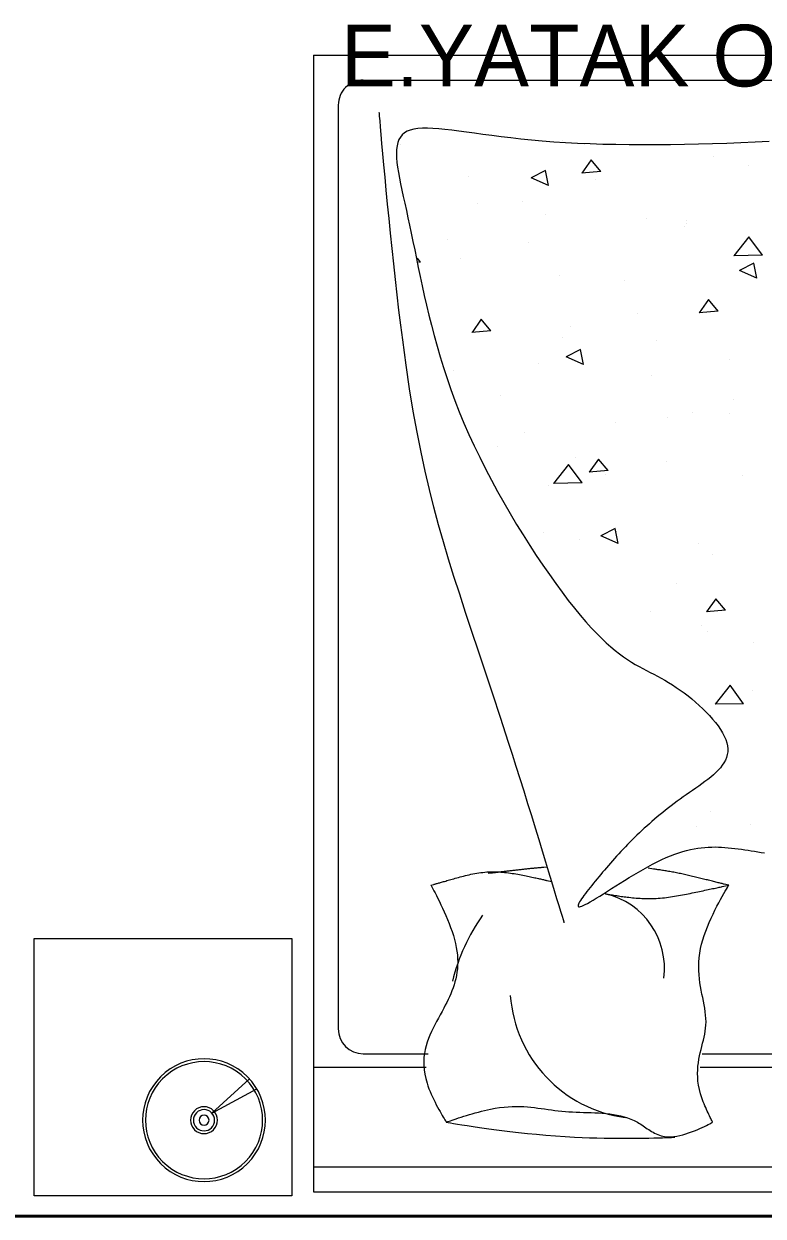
# Model space of a CAD drawing. Header units: millimetres. Extents: x 1393 to 3101, y -2944 to -480.
# Drawn here: x 2692.1 to 2823.9, y -2089.8 to -1877.2 of the extents above; entities that cross this region are included whole.
import ezdxf

# ---------------------------------------------------------------- set-up
doc = ezdxf.new("R2010")
doc.units = ezdxf.units.MM
for name, color, linetype, lineweight in [('DUVAR', 7, 'Continuous', 40), ('TEFRİŞ_İÇ', 224, 'Continuous', 13), ('yazı', 253, 'Continuous', 20)]:
    doc.layers.add(name, color=color, linetype=linetype, lineweight=lineweight)
doc.styles.get("Standard").update_dxf_attribs({"font": 'EtrFont'})

# ---------------------------------------------------------------- blocks, each defined once
blk = doc.blocks.new('Rrovat_TOP_1')
for p, q in [((900, 0), (-900, 0)), ((900, -2280), (900, 0)), ((900, -50.339062), (-900, -50.339062)), ((124.678133, -250.274469), (-124.678133, -250.274469)), ((900, -250.274469), (674.136578, -250.274469)), ((120.532894, -277.011673), (-120.532894, -277.011673)), ((800, -277.011673), (670.025148, -277.011673)), ((850, -2180), (850, -327.011673)), ((23.111682, -737.162791), (23.111682, -737.162791)), ((132.372767, -733.003095), (132.372767, -733.003095)), ((104.744537, -762.04387), (104.744537, -762.04387)), ((37.510045, -979.124159), (64.502232, -1016.025924)), ((37.514185, -979.126382), (94.651979, -977.945279)), ((64.51256, -1016.021954), (94.658051, -977.939225)), ((20.158942, -1005.276568), (20.158942, -1005.276568)), ((18.514166, -1102.440597), (18.514166, -1102.440597)), ((108.873714, -1124.01032), (108.873714, -1124.01032)), ((121.031144, -1135.068495), (121.031144, -1135.068495)), ((73.828732, -1166.428907), (93.420898, -1189.777941)), ((73.844206, -1166.451697), (111.799224, -1163.131063)), ((93.367782, -1189.779796), (111.730831, -1163.110284)), ((224.594516, -1163.719869), (224.594516, -1163.719869)), ((172.469142, -1220.574404), (172.469142, -1220.574404)), ((100.647689, -1278.930808), (100.647689, -1278.930808)), ((128.232705, -1300.011356), (128.232705, -1300.011356)), ((288.926753, -1300.500279), (294.742611, -1330.420276)), ((288.931213, -1300.523271), (323.737295, -1316.019937)), ((366.475929, -1308.596304), (366.475929, -1308.596304)), ((292.526106, -1323.866047), (292.526106, -1323.866047)), ((294.741977, -1330.41467), (323.732196, -1315.99137)), ((438.095862, -1323.356702), (438.095862, -1323.356702)), ((361.416292, -1421.945334), (388.408479, -1458.847098)), ((361.421011, -1421.946869), (418.558805, -1420.765766)), ((388.41953, -1458.842414), (418.565021, -1420.759685)), ((429.19511, -1417.567168), (429.19511, -1417.567168)), ((39.020943, -1437.471509), (39.020943, -1437.471509)), ((308.934728, -1446.617322), (328.526895, -1469.966357)), ((308.950965, -1446.640997), (346.905983, -1443.320363)), ((314.149034, -1438.567641), (314.149034, -1438.567641)), ((328.471671, -1469.969617), (346.834719, -1443.300106)), ((193.021109, -1464.746622), (193.021109, -1464.746622)), ((373.67749, -1473.539165), (373.67749, -1473.539165)), ((530.958542, -1495.652996), (530.958542, -1495.652996)), ((476.178497, -1523.721773), (476.178497, -1523.721773)), ((190.202207, -1553.778579), (190.202207, -1553.778579)), ((294.784542, -1542.832451), (294.784542, -1542.832451)), ((66.508774, -1561.461102), (66.508774, -1561.461102)), ((139.710885, -1562.904901), (139.710885, -1562.904901)), ((58.610541, -1590.011906), (58.610541, -1590.011906)), ((523.872975, -1597.707169), (523.872975, -1597.707169)), ((222.673335, -1637.327235), (222.673335, -1637.327235)), ((619.122276, -1647.066974), (619.122276, -1647.066974)), ((66.25538, -1668.989517), (66.25538, -1668.989517)), ((358.717051, -1659.540238), (364.532909, -1689.460235)), ((358.721749, -1659.564373), (393.527831, -1675.061039)), ((448.739518, -1660.966259), (448.739518, -1660.966259)), ((364.532257, -1689.454349), (393.522477, -1675.031049)), ((212.565517, -1708.145713), (212.565517, -1708.145713)), ((399.926148, -1712.918107), (399.926148, -1712.918107)), ((385.15567, -1736.43271), (385.15567, -1736.43271)), ((544.040724, -1726.805738), (563.632891, -1750.154772)), ((544.057724, -1726.830298), (582.012742, -1723.509664)), ((563.57556, -1750.159438), (581.938608, -1723.489927)), ((88.580715, -1766.6531), (108.172882, -1790.002135)), ((88.597508, -1766.677904), (126.552526, -1763.35727)), ((108.115086, -1790.003754), (126.478135, -1763.334243)), ((250.161166, -1761.316828), (250.161166, -1761.316828)), ((10.834665, -1832.620091), (16.650523, -1862.540088)), ((10.839302, -1832.645483), (45.645384, -1848.142149)), ((275.97932, -1828.129045), (275.97932, -1828.129045)), ((406.325726, -1837.182961), (406.325726, -1837.182961)), ((16.649625, -1862.533949), (45.639845, -1848.110649)), ((685.322539, -1864.766508), (691.396361, -1873.070198)), ((685.327837, -1864.767355), (689.364551, -1864.683912)), ((-0.330231, -1878.937652), (26.661956, -1915.839417)), ((-0.325691, -1878.94059), (56.812103, -1877.759487)), ((26.673634, -1915.835163), (56.819125, -1877.752434)), ((604.361722, -1871.361408), (604.361722, -1871.361408)), ((469.291485, -1905.138477), (469.291485, -1905.138477)), ((630.600456, -1909.960519), (630.600456, -1909.960519)), ((155.997492, -1935.929526), (155.997492, -1935.929526)), ((152.032493, -1943.339983), (152.032493, -1943.339983)), ((152.270807, -1948.308632), (152.270807, -1948.308632)), ((233.117484, -1952.317931), (233.117484, -1952.317931)), ((433.813557, -1961.172554), (433.813557, -1961.172554)), ((571.054918, -1983.224305), (571.054918, -1983.224305)), ((480.414894, -1986.572346), (480.414894, -1986.572346)), ((334.880917, -2030.40376), (334.880917, -2030.40376)), ((428.507349, -2018.580197), (434.323207, -2048.500193)), ((428.512285, -2018.605476), (463.318367, -2034.102142)), ((323.686711, -2046.841516), (343.278878, -2070.19055)), ((323.704267, -2046.867204), (361.659285, -2043.54657)), ((343.218975, -2070.193576), (361.582024, -2043.524064)), ((434.322537, -2048.494029), (463.312757, -2034.070729)), ((589.978117, -2037.038687), (589.978117, -2037.038687)), ((28.085666, -2058.550921), (28.085666, -2058.550921)), ((98.706917, -2077.583215), (98.706917, -2077.583215)), ((163.199052, -2100.872388), (163.199052, -2100.872388)), ((356.468067, -2101.783284), (356.468067, -2101.783284)), ((725.009893, -2101.358113), (725.009893, -2101.358113)), ((401.442277, -2109.457335), (401.442277, -2109.457335)), ((800, -2230), (-800, -2230)), ((900, -2280), (-900, -2280))]:
    blk.add_line(p, q)
at = {"flags": 128}
for points in [[(633.250112, -139.668516), (632.889999, -139.800957), (631.839035, -140.184146), (630.141279, -140.796876), (627.840791, -141.617943), (624.981633, -142.626142), (621.607863, -143.800267), (617.763542, -145.119115), (613.49273, -146.561479), (608.839487, -148.106154), (603.847874, -149.731937), (598.561951, -151.417621), (593.025777, -153.142002), (587.283413, -154.883874), (581.378919, -156.622034), (575.356355, -158.335275), (569.259782, -160.002393), (563.133259, -161.602182), (557.020846, -163.113438), (550.966605, -164.514956), (545.014594, -165.78553), (535.591613, -167.543941), (526.531869, -168.924442), (517.808371, -169.954979), (509.394129, -170.663494), (501.262151, -171.077932), (493.385447, -171.226234), (485.737025, -171.136346), (478.289895, -170.83621), (471.017066, -170.35377), (463.891548, -169.716969), (456.886348, -168.953751), (449.974478, -168.09206), (443.128944, -167.159838), (436.322758, -166.18503), (429.528927, -165.195578), (422.720462, -164.219427), (415.87037, -163.284519), (408.951662, -162.418799), (401.937347, -161.650209), (394.800432, -161.006694), (387.734854, -160.518867), (380.546098, -160.145988), (373.252021, -159.858739), (365.870478, -159.627802), (358.419326, -159.423862), (350.916418, -159.2176), (343.379612, -158.979699), (335.826761, -158.680842), (328.275723, -158.291712), (320.744353, -157.782991), (313.250505, -157.125363), (305.812036, -156.289509), (298.446802, -155.246114), (291.172657, -153.965859), (284.007457, -152.419427), (276.969058, -150.577502), (270.075315, -148.410765), (263.344084, -145.8899), (256.793221, -142.985589), (250.44058, -139.668516), (250.44058, -139.668516), (247.526308, -137.961882), (244.65018, -136.175099), (241.802603, -134.325684), (238.973984, -132.431153), (236.154729, -130.509025), (233.335246, -128.576817), (230.50594, -126.652047), (227.657219, -124.752232), (224.77949, -122.89489), (221.863158, -121.097538), (218.898631, -119.377694), (215.876316, -117.752876), (212.786618, -116.2406), (209.619946, -114.858385), (206.366705, -113.623747), (203.017302, -112.554206), (199.562145, -111.667277), (195.991639, -110.980479), (192.296192, -110.511329), (188.466209, -110.277344), (183.015237, -110.35419), (177.349073, -110.855744), (171.521215, -111.735656), (165.585158, -112.947573), (159.594399, -114.445144), (153.602435, -116.18202), (147.662763, -118.111847), (141.828878, -120.188277), (136.154277, -122.364956), (130.692457, -124.595534), (125.496914, -126.83366), (120.621145, -129.032983), (116.118646, -131.147152), (112.042914, -133.129815), (108.447445, -134.934622), (105.385736, -136.51522), (102.911283, -137.82526), (101.077583, -138.81839), (99.938132, -139.448259), (99.546427, -139.668516)], [(633.250112, -139.668516), (632.305708, -139.498834), (629.536026, -139.009757), (625.036363, -138.231238), (618.902012, -137.19323), (611.22827, -135.925687), (602.110432, -134.458562), (591.643794, -132.821807), (579.923651, -131.045377), (567.045298, -129.159223), (553.104031, -127.1933), (538.195145, -125.177561), (522.413936, -123.141959), (505.855699, -121.116446), (488.61573, -119.130977), (470.789323, -117.215504), (452.471775, -115.399981), (433.758381, -113.71436), (414.744436, -112.188595), (395.525235, -110.852639), (376.196075, -109.736446), (376.196075, -109.736446), (361.181047, -109.036376), (346.233182, -108.475615), (331.428479, -108.042979), (316.842939, -107.727288), (302.552562, -107.517359), (288.633349, -107.402012), (275.161299, -107.370064), (262.212412, -107.410333), (249.862689, -107.511638), (238.188129, -107.662798), (227.264733, -107.85263), (217.168502, -108.069953), (207.975434, -108.303585), (199.76153, -108.542345), (192.602791, -108.77505), (186.575216, -108.99052), (181.754806, -109.177571), (178.21756, -109.325024), (176.039479, -109.421695), (175.296563, -109.456404)], [(99.546427, -139.668516), (99.666779, -139.892957), (100.01526, -140.548993), (100.573012, -141.610691), (101.321172, -143.052121), (102.240881, -144.847351), (103.313278, -146.970449), (104.519503, -149.395483), (105.840696, -152.096523), (107.257995, -155.047635), (108.752541, -158.22289), (110.305472, -161.596354), (111.89793, -165.142097), (113.511052, -168.834187), (115.12598, -172.646692), (116.723851, -176.553681), (118.285807, -180.529222), (119.792986, -184.547384), (121.226528, -188.582234), (122.567572, -192.607842), (123.797259, -196.598275), (126.085882, -205.289436), (127.776901, -213.692864), (128.920312, -221.824717), (129.566109, -229.701154), (129.764288, -237.338332), (129.564842, -244.752409), (129.017767, -251.959542), (128.173058, -258.975891), (127.080708, -265.817612), (125.790714, -272.500863), (124.353069, -279.041803), (122.817768, -285.456588), (121.234807, -291.761378), (119.654179, -297.972329), (118.125881, -304.1056), (116.699905, -310.177348), (115.426248, -316.203732), (114.354904, -322.200909), (113.535867, -328.185037), (113.019133, -334.172273), (112.840502, -340.881471), (113.049402, -347.625991), (113.593833, -354.417117), (114.421796, -361.266133), (115.481288, -368.184324), (116.720312, -375.182974), (118.086866, -382.273367), (119.52895, -389.466788), (120.994565, -396.77452), (122.431709, -404.207849), (123.788383, -411.778058), (125.012586, -419.496432), (126.052319, -427.374255), (126.855581, -435.422812), (127.370373, -443.653386), (127.544693, -452.077263), (127.326542, -460.705725), (126.663919, -469.550059), (125.504825, -478.621547), (123.797259, -487.931475), (121.76011, -496.528396), (119.292553, -505.265534), (116.452426, -514.080054), (113.297567, -522.909122), (109.885813, -531.689903), (106.275003, -540.359564), (102.522975, -548.855268), (98.687566, -557.114183), (94.826614, -565.073473), (90.997958, -572.670305), (87.259435, -579.841842), (83.668883, -586.525252), (80.28414, -592.6577), (77.163045, -598.176351), (74.363434, -603.018371), (71.943147, -607.120925), (69.96002, -610.421179), (68.471892, -612.856298), (67.536601, -614.363448), (67.211984, -614.879795), (67.211984, -614.879795)], [(664.392033, -614.879795), (664.119039, -614.400842), (663.331579, -613.003477), (662.076933, -610.746939), (660.402383, -607.690468), (658.35521, -603.893301), (655.982694, -599.414678), (653.332118, -594.313839), (650.450762, -588.650023), (647.385907, -582.482468), (644.184835, -575.870414), (640.894826, -568.8731), (637.563162, -561.549765), (634.237124, -553.959648), (630.963993, -546.161989), (627.79105, -538.216026), (624.765576, -530.180999), (621.934853, -522.116147), (619.346161, -514.080708), (617.046782, -506.133923), (615.083997, -498.33503), (613.434729, -490.409543), (612.18575, -482.698696), (611.319768, -475.19181), (610.819491, -467.878206), (610.667627, -460.747205), (610.846883, -453.788128), (611.339967, -446.990296), (612.129586, -440.343031), (613.198449, -433.835653), (614.529263, -427.457483), (616.104736, -421.197843), (617.907576, -415.046053), (619.92049, -408.991435), (622.126186, -403.02331), (624.507372, -397.130998), (627.046756, -391.303821), (629.727045, -385.5311), (632.530947, -379.802156), (635.44117, -374.10631), (638.440422, -368.432883), (642.036724, -361.80954), (645.688478, -355.186271), (649.352943, -348.547083), (652.987377, -341.875982), (656.54904, -335.156972), (659.99519, -328.374058), (663.283087, -321.511247), (666.36999, -314.552544), (669.213157, -307.481954), (671.769847, -300.283482), (673.99732, -292.941133), (675.852835, -285.438914), (677.29365, -277.76083), (678.277025, -269.890885), (678.760218, -261.813086), (678.700489, -253.511438), (678.055097, -244.969945), (676.7813, -236.172614), (674.836358, -227.10345), (672.17753, -217.746458), (670.35029, -212.333133), (668.314237, -206.859377), (666.102083, -201.361743), (663.74654, -195.876784), (661.28032, -190.441053), (658.736136, -185.091103), (656.1467, -179.863487), (653.544723, -174.794758), (650.962919, -169.92147), (648.433998, -165.280174), (645.990675, -160.907425), (643.665659, -156.839776), (641.491665, -153.113778), (639.501404, -149.765986), (637.727588, -146.832952), (636.202929, -144.35123), (634.96014, -142.357372), (634.031933, -140.887932), (633.451019, -139.979462), (633.250112, -139.668516)], [(396.969029, -539.478211), (397.420708, -540.983324), (398.739408, -545.372164), (400.87062, -552.454982), (403.759839, -562.04203), (407.352557, -573.94356), (411.594268, -587.969822), (416.430464, -603.93107), (421.806638, -621.637554), (427.668284, -640.899525), (433.960895, -661.527236), (440.629963, -683.330938), (447.620982, -706.120882), (454.879444, -729.70732), (462.350844, -753.900504), (469.980673, -778.510685), (477.714425, -803.348115), (485.497593, -828.223046), (493.27567, -852.945728), (500.994149, -877.326414), (508.598523, -901.175354), (508.598523, -901.175354), (524.810281, -951.385603), (540.233974, -998.436058), (554.902824, -1042.681218), (568.850051, -1084.475586), (582.108878, -1124.17366), (594.712524, -1162.129943), (606.694211, -1198.698934), (618.08716, -1234.235134), (628.924592, -1269.093044), (639.239728, -1303.627165), (649.065788, -1338.191997), (658.435995, -1373.142041), (667.383568, -1408.831797), (675.94173, -1445.615767), (684.1437, -1483.84845), (692.0227, -1523.884347), (699.611951, -1566.07796), (706.944674, -1610.783788), (714.054091, -1658.356333), (720.973421, -1709.150094), (724.696415, -1738.452498), (728.358197, -1768.578916), (731.94474, -1799.277755), (735.442019, -1830.29742), (738.836008, -1861.38632), (742.11268, -1892.29286), (745.258011, -1922.765447), (748.257972, -1952.552487), (751.09854, -1981.402388), (753.765687, -2009.063556), (756.245388, -2035.284397), (758.523617, -2059.813318), (760.586348, -2082.398725), (762.419554, -2102.789026), (764.009211, -2120.732626), (765.341291, -2135.977933), (766.401769, -2148.273352), (767.176618, -2157.367292), (767.651814, -2163.008157), (767.813329, -2164.944355), (767.813329, -2164.944355)]]:
    blk.add_lwpolyline(points, dxfattribs=at)
for points in [[(-13.711613, -2106.601445, 0), (14.439532, -2105.314542, 0), (42.736235, -2104.144159, 0), (71.114256, -2103.100523, 0), (99.509355, -2102.193864, 0), (127.857289, -2101.434408, 0), (156.093818, -2100.832384, 0), (184.1547, -2100.398019, 0), (211.975695, -2100.141541, 0), (239.492562, -2100.073178, 0), (266.641058, -2100.203158, 0), (293.356944, -2100.541709, 0), (319.575977, -2101.099058, 0), (345.233918, -2101.885434, 0), (370.266524, -2102.911063, 0), (394.609554, -2104.186175, 0), (418.198768, -2105.720997, 0), (440.979827, -2107.515839, 0), (462.938001, -2109.531341, 0), (484.068464, -2111.718227, 0), (504.366388, -2114.027219, 0), (523.826948, -2116.409041, 0), (542.445316, -2118.814415, 0), (560.216665, -2121.194064, 0), (577.136169, -2123.498711, 0), (593.199001, -2125.679078, 0), (608.400333, -2127.68589, 0), (622.73534, -2129.469868, 0), (636.199194, -2130.981735, 0), (648.787069, -2132.172216, 0), (660.494137, -2132.992031, 0), (671.315572, -2133.391905, 0), (681.246547, -2133.32256, 0), (690.282236, -2132.734719, 0), (698.417811, -2131.579104, 0), (705.648446, -2129.80644, 0), (711.969313, -2127.367448, 0), (717.383979, -2124.222351, 0), (721.929578, -2120.369365, 0), (725.651638, -2115.816206, 0), (728.595685, -2110.570588, 0), (730.807247, -2104.640228, 0), (732.331852, -2098.03284, 0), (733.215025, -2090.756141, 0), (733.502295, -2082.817846, 0), (733.239189, -2074.22567, 0), (732.471234, -2064.987328, 0), (731.243957, -2055.110537, 0), (729.602885, -2044.603011, 0), (727.593546, -2033.472466, 0), (725.261467, -2021.726617, 0), (722.652175, -2009.373181, 0), (719.811197, -1996.419871, 0), (716.784061, -1982.874405, 0), (713.616293, -1968.744496, 0), (710.353422, -1954.037861, 0), (707.040973, -1938.762215, 0), (703.711679, -1922.927336, 0), (700.347089, -1906.551245, 0), (696.915956, -1889.654027, 0), (693.387033, -1872.255767, 0), (689.729075, -1854.376549, 0), (685.910834, -1836.036457, 0), (681.901065, -1817.255576, 0), (677.668519, -1798.053989, 0), (673.181951, -1778.451783, 0), (668.410115, -1758.469039, 0), (663.321763, -1738.125844, 0), (657.885649, -1717.442282, 0), (652.070527, -1696.438436, 0), (645.845149, -1675.134391, 0), (639.17827, -1653.550232, 0), (632.038643, -1631.706043, 0), (624.395021, -1609.621908, 0), (616.216157, -1587.317911, 0), (607.470806, -1564.814138, 0), (598.12772, -1542.130671, 0), (588.170174, -1519.295325, 0), (577.639526, -1496.366828, 0), (566.591653, -1473.411636, 0), (555.082435, -1450.496207, 0), (543.167749, -1427.686997, 0), (530.903476, -1405.050463, 0), (518.345492, -1382.653062, 0), (505.549676, -1360.561252, 0), (492.571908, -1338.841488, 0), (479.468065, -1317.560229, 0), (466.294025, -1296.78393, 0), (453.105669, -1276.579049, 0), (439.958873, -1257.012043, 0), (426.909517, -1238.149369, 0), (414.013479, -1220.057483, 0), (401.326637, -1202.802843, 0), (388.90487, -1186.451905, 0), (376.804056, -1171.071126, 0), (365.080075, -1156.726964, 0), (353.788804, -1143.485875, 0), (342.97151, -1131.39046, 0), (332.611014, -1120.38789, 0), (322.675523, -1110.401483, 0), (313.133246, -1101.354554, 0), (303.952392, -1093.17042, 0), (295.101168, -1085.772396, 0), (286.547783, -1079.083799, 0), (278.260445, -1073.027945, 0), (270.207363, -1067.528149, 0), (262.356745, -1062.507728, 0), (254.676799, -1057.889998, 0), (247.135734, -1053.598275, 0), (239.701758, -1049.555874, 0), (232.343079, -1045.686113, 0), (225.027905, -1041.912307, 0), (217.724446, -1038.157773, 0), (210.400909, -1034.345825, 0), (203.025502, -1030.399781, 0), (195.566434, -1026.242957, 0), (187.991914, -1021.798668, 0), (180.283454, -1017.007757, 0), (172.475785, -1011.881175, 0), (164.616943, -1006.447398, 0), (156.754964, -1000.734904, 0), (148.937884, -994.77217, 0), (141.213738, -988.587671, 0), (133.630563, -982.209886, 0), (126.236393, -975.667291, 0), (119.079266, -968.988363, 0), (112.207216, -962.201579, 0), (105.668279, -955.335417, 0), (99.510492, -948.418352, 0), (93.78189, -941.478862, 0), (88.530508, -934.545424, 0), (83.804383, -927.646515, 0), (79.65155, -920.810612, 0), (76.120045, -914.066191, 0), (73.257904, -907.44173, 0), (71.113163, -900.965706, 0), (69.733857, -894.666595, 0), (69.152474, -888.566242, 0), (69.339305, -882.659957, 0), (70.249094, -876.936418, 0), (71.836585, -871.384303, 0), (74.05652, -865.992291, 0), (76.863643, -860.749059, 0), (80.212698, -855.643284, 0), (84.058427, -850.663646, 0), (88.355575, -845.798821, 0), (93.058884, -841.037488, 0), (98.123098, -836.368324, 0), (103.502961, -831.780008, 0), (109.153215, -827.261218, 0), (115.028604, -822.80063, 0), (121.083872, -818.386924, 0), (127.273761, -814.008778, 0), (133.553016, -809.654868, 0), (139.876379, -805.313873, 0), (146.198594, -800.974471, 0), (152.474405, -796.62534, 0), (158.666329, -792.25713, 0), (164.767988, -787.86838, 0), (170.780776, -783.459601, 0), (176.706089, -779.031306, 0), (182.545321, -774.584004, 0), (188.29987, -770.118209, 0), (193.971129, -765.634431, 0), (199.560495, -761.133181, 0), (205.069362, -756.614971, 0), (210.499126, -752.080313, 0), (215.851182, -747.529717, 0), (221.126926, -742.963696, 0), (226.327754, -738.38276, 0), (231.455059, -733.787421, 0), (236.510239, -729.17819, 0), (241.494688, -724.55558, 0), (246.409801, -719.920101, 0), (251.256974, -715.272264, 0), (256.037602, -710.612581, 0), (260.753082, -705.941564, 0), (265.404589, -701.260175, 0), (269.99243, -696.57118, 0), (274.516692, -691.877798, 0), (278.977464, -687.183246, 0), (283.374833, -682.490743, 0), (287.708887, -677.803506, 0), (291.979713, -673.124752, 0), (296.1874, -668.4577, 0), (300.332035, -663.805568, 0), (304.413705, -659.171573, 0), (308.4325, -654.558933, 0), (312.388506, -649.970867, 0), (316.281811, -645.410591, 0), (320.112503, -640.881324, 0), (323.880669, -636.386284, 0), (327.586398, -631.928688, 0), (331.229778, -627.511754, 0), (334.810895, -623.1387, 0), (338.329838, -618.812744, 0), (341.786695, -614.537104, 0), (345.176173, -610.318935, 0), (348.471458, -606.18114, 0), (351.640357, -602.150561, 0), (354.650676, -598.254039, 0), (357.47022, -594.518416, 0), (360.066796, -590.970531, 0), (362.408211, -587.637227, 0), (364.46227, -584.545345, 0), (366.196779, -581.721725, 0), (367.579545, -579.193208, 0), (368.578373, -576.986637, 0), (369.161071, -575.128852, 0), (369.295443, -573.646693, 0), (368.949297, -572.567004, 0), (368.090438, -571.916623, 0), (366.686672, -571.722393, 0), (364.705806, -572.011155, 0), (362.115645, -572.80975, 0), (358.883996, -574.145018, 0), (354.978666, -576.043802, 0), (350.380821, -578.520025, 0), (345.125076, -581.535945, 0), (339.259409, -585.040904, 0), (332.831794, -588.984243, 0), (325.890209, -593.315303, 0), (318.48263, -597.983424, 0), (310.657034, -602.937948, 0), (302.461395, -608.128217, 0), (293.943692, -613.503571, 0), (285.1519, -619.013352, 0), (276.133996, -624.6069, 0), (266.937956, -630.233557, 0), (257.611756, -635.842663, 0), (248.203373, -641.383561, 0), (238.760784, -646.805591, 0), (229.331963, -652.058095, 0), (219.964889, -657.090413, 0), (210.707536, -661.851886, 0), (201.607882, -666.291857, 0), (192.713903, -670.359665, 0), (184.06316, -674.016199, 0), (175.651552, -677.268529, 0), (167.464564, -680.135274, 0), (159.487678, -682.635051, 0), (151.70638, -684.786479, 0), (144.106152, -686.608175, 0), (136.67248, -688.118757, 0), (129.390847, -689.336842, 0), (122.246737, -690.281049, 0), (115.225635, -690.969995, 0), (108.313023, -691.422299, 0), (101.494386, -691.656577, 0), (94.755208, -691.691448, 0), (88.080973, -691.545529, 0), (81.457165, -691.237439, 0), (74.869268, -690.785795, 0), (68.302766, -690.209214, 0), (61.743143, -689.526316, 0), (55.175883, -688.755717, 0), (48.58647, -687.916035, 0), (41.964562, -687.023366, 0), (35.316518, -686.083713, 0), (28.65287, -685.100557, 0), (21.98415, -684.077378, 0), (15.320893, -683.017659, 0), (8.673629, -681.92488, 0), (2.052893, -680.802522, 0), (-4.530784, -679.654065, 0)], [(314.390729, -597.591847, 0), (314.390729, -597.591847, 0), (311.845096, -597.139161, 0), (311.44308, -597.067741, 0), (310.996412, -596.988797, 0), (310.498622, -596.901595, 0), (309.943241, -596.805402, 0), (309.323802, -596.699484, 0), (308.633836, -596.583108, 0), (307.866874, -596.45554, 0), (307.016447, -596.316047, 0), (306.076088, -596.163894, 0), (305.039326, -595.998348, 0), (303.899695, -595.818676, 0), (302.650725, -595.624144, 0), (301.285948, -595.414018, 0), (299.798895, -595.187564, 0), (298.183098, -594.94405, 0), (296.432088, -594.682741, 0), (294.539396, -594.402904, 0), (292.498555, -594.103805, 0), (290.303094, -593.78471, 0), (287.946547, -593.444887, 0), (285.424915, -593.084497, 0), (282.744084, -592.707286, 0), (279.912412, -592.317899, 0), (276.938256, -591.920976, 0), (273.829973, -591.521162, 0), (270.59592, -591.123098, 0), (267.244454, -590.731427, 0), (263.783933, -590.350791, 0), (260.222714, -589.985834, 0), (256.569153, -589.641198, 0), (252.831608, -589.321526, 0), (249.018437, -589.031459, 0), (245.137996, -588.775642, 0), (241.198642, -588.558716, 0), (237.208733, -588.385324, 0), (233.176626, -588.260108, 0), (229.110679, -588.187712, 0), (225.019247, -588.172778, 0), (220.910688, -588.219949, 0), (216.793361, -588.333866, 0), (212.67455, -588.517738, 0), (208.557262, -588.76903, 0), (204.443431, -589.083772, 0), (200.334993, -589.457993, 0), (196.233881, -589.887724, 0), (192.14203, -590.368995, 0), (188.061376, -590.897836, 0), (183.993853, -591.470276, 0), (179.941395, -592.082346, 0), (175.905938, -592.730075, 0), (171.889416, -593.409494, 0), (167.893765, -594.116633, 0), (163.920918, -594.847521, 0), (159.97281, -595.598189, 0), (156.051377, -596.364667, 0), (152.158553, -597.142984, 0), (148.296273, -597.92917, 0), (144.466471, -598.719256, 0), (140.671082, -599.509271, 0), (136.912042, -600.295246, 0), (133.192042, -601.073646, 0), (129.516804, -601.84268, 0), (125.892807, -602.600991, 0), (122.326531, -603.347225, 0), (118.824455, -604.080025, 0), (115.393059, -604.798035, 0), (112.038822, -605.4999, 0), (108.768223, -606.184264, 0), (105.587742, -606.849771, 0), (102.503857, -607.495066, 0), (99.523049, -608.118792, 0), (96.651796, -608.719594, 0), (93.896578, -609.296116, 0), (91.263874, -609.847002, 0), (88.760164, -610.370896, 0), (86.391927, -610.866444, 0), (84.165643, -611.332288, 0), (82.08779, -611.767073, 0), (80.164848, -612.169443, 0), (67.211984, -614.879795, 0), (67.211984, -614.879795, 0)], [(67.211984, -614.879795, 0), (67.211984, -614.879795, 0), (76.147343, -617.087401, 0), (77.553545, -617.434823, 0), (79.087076, -617.813704, 0), (80.741234, -618.222387, 0), (82.509318, -618.659217, 0), (84.384626, -619.122538, 0), (86.360458, -619.610695, 0), (88.43011, -620.122032, 0), (90.586882, -620.654893, 0), (92.824073, -621.207622, 0), (95.13498, -621.778564, 0), (97.512902, -622.366064, 0), (99.951138, -622.968464, 0), (102.442986, -623.58411, 0), (104.981745, -624.211347, 0), (107.560713, -624.848517, 0), (110.173188, -625.493966, 0), (112.81247, -626.146038, 0), (115.471856, -626.803076, 0), (118.144645, -627.463427, 0), (120.824136, -628.125432, 0), (123.504753, -628.787595, 0), (126.185422, -629.449043, 0), (128.866198, -630.109062, 0), (131.547132, -630.766936, 0), (134.22828, -631.421951, 0), (136.909692, -632.073392, 0), (139.591423, -632.720545, 0), (142.273525, -633.362694, 0), (144.956051, -633.999125, 0), (147.639055, -634.629123, 0), (150.32259, -635.251973, 0), (153.006709, -635.866961, 0), (155.691464, -636.473372, 0), (158.376908, -637.07049, 0), (161.063096, -637.657602, 0), (163.75008, -638.233993, 0), (166.437912, -638.798947, 0), (169.126647, -639.351749, 0), (171.816336, -639.891686, 0), (174.507034, -640.418043, 0), (177.19765, -640.930185, 0), (179.882519, -641.427806, 0), (182.554834, -641.910679, 0), (185.207787, -642.378578, 0), (187.834571, -642.831277, 0), (190.428378, -643.26855, 0), (192.9824, -643.69017, 0), (195.48983, -644.095912, 0), (197.94386, -644.485549, 0), (200.337682, -644.858856, 0), (202.66449, -645.215605, 0), (204.917474, -645.555571, 0), (207.089828, -645.878528, 0), (209.174744, -646.184249, 0), (211.165414, -646.472508, 0), (213.055031, -646.74308, 0), (214.836787, -646.995737, 0), (216.503874, -647.230255, 0), (218.049485, -647.446406, 0), (228.472916, -648.898543, 0), (228.472916, -648.898543, 0)], [(664.392033, -614.879795, 0), (664.392033, -614.879795, 0), (658.469929, -616.581457, 0), (657.537006, -616.849524, 0), (656.514105, -617.143446, 0), (655.400078, -617.463551, 0), (654.193779, -617.81017, 0), (652.894059, -618.183633, 0), (651.499773, -618.584268, 0), (650.009773, -619.012406, 0), (648.422912, -619.468376, 0), (646.738043, -619.952508, 0), (644.954019, -620.465131, 0), (643.069692, -621.006575, 0), (641.083917, -621.57717, 0), (638.995545, -622.177244, 0), (636.80343, -622.807128, 0), (634.506425, -623.467152, 0), (632.103382, -624.157644, 0), (629.593155, -624.878935, 0), (626.974597, -625.631354, 0), (624.246559, -626.415231, 0), (621.407897, -627.230895, 0), (618.458569, -628.077557, 0), (615.40297, -628.949953, 0), (612.246599, -629.8417, 0), (608.994957, -630.746416, 0), (605.653545, -631.657718, 0), (602.227863, -632.569223, 0), (598.723413, -633.474549, 0), (595.145694, -634.367312, 0), (591.500208, -635.24113, 0), (587.792454, -636.089621, 0), (584.027934, -636.9064, 0), (580.212149, -637.685087, 0), (576.350598, -638.419297, 0), (572.448782, -639.102648, 0), (568.512203, -639.728758, 0), (564.54636, -640.291244, 0), (560.556755, -640.783723, 0), (556.548888, -641.199811, 0), (552.528259, -641.533128, 0), (548.500369, -641.777289, 0), (544.470561, -641.927865, 0), (540.443544, -641.988244, 0), (536.423869, -641.963764, 0), (532.416087, -641.859765, 0), (528.424749, -641.681586, 0), (524.454406, -641.434568, 0), (520.50961, -641.12405, 0), (516.594912, -640.755372, 0), (512.714862, -640.333874, 0), (508.874013, -639.864895, 0), (505.076914, -639.353774, 0), (501.328117, -638.805852, 0), (497.632173, -638.226469, 0), (493.993634, -637.620963, 0), (490.41705, -636.994675, 0), (486.906972, -636.352945, 0), (483.467952, -635.701111, 0), (480.104541, -635.044514, 0), (476.821289, -634.388494, 0), (473.622749, -633.738389, 0), (470.51291, -633.098779, 0), (467.493526, -632.471194, 0), (464.565788, -631.856403, 0), (461.730888, -631.255175, 0), (458.990018, -630.668281, 0), (456.34437, -630.096488, 0), (453.795136, -629.540566, 0), (451.343508, -629.001285, 0), (448.990679, -628.479413, 0), (446.73784, -627.97572, 0), (444.586183, -627.490976, 0), (442.5369, -627.025949, 0), (440.591183, -626.581408, 0), (438.750225, -626.158123, 0), (437.015217, -625.756863, 0), (435.387351, -625.378397, 0), (433.86782, -625.023495, 0), (432.457815, -624.692926, 0), (431.158528, -624.387458, 0), (422.430992, -622.331834, 0), (422.430992, -622.331834, 0)], [(431.303491, -651.181421, 0), (431.303491, -651.181421, 0), (437.84528, -650.630332, 0), (438.874796, -650.543576, 0), (439.997545, -650.448795, 0), (441.208634, -650.346232, 0), (442.503169, -650.236128, 0), (443.876256, -650.118726, 0), (445.323002, -649.994267, 0), (446.838513, -649.862993, 0), (448.417896, -649.725146, 0), (450.056256, -649.580968, 0), (451.748701, -649.430701, 0), (453.490336, -649.274587, 0), (455.276269, -649.112867, 0), (457.101604, -648.945784, 0), (458.96145, -648.77358, 0), (460.850912, -648.596496, 0), (462.765096, -648.414774, 0), (464.69911, -648.228657, 0), (466.648058, -648.038386, 0), (468.607049, -647.844203, 0), (470.571187, -647.64635, 0), (472.536393, -647.445057, 0), (474.501842, -647.240508, 0), (476.467519, -647.032873, 0), (478.433412, -646.822325, 0), (480.399509, -646.609034, 0), (482.365797, -646.393172, 0), (484.332263, -646.17491, 0), (486.298895, -645.95442, 0), (488.265679, -645.731873, 0), (490.232603, -645.507441, 0), (492.199654, -645.281295, 0), (494.16682, -645.053606, 0), (496.134088, -644.824546, 0), (498.101445, -644.594286, 0), (500.068878, -644.362997, 0), (502.036375, -644.130852, 0), (504.003922, -643.898021, 0), (505.971508, -643.664676, 0), (507.939119, -643.430987, 0), (509.906743, -643.197128, 0), (511.873549, -642.963338, 0), (513.835436, -642.730132, 0), (515.787485, -642.498095, 0), (517.724777, -642.267813, 0), (519.642393, -642.03987, 0), (521.535413, -641.81485, 0), (523.398919, -641.593339, 0), (525.227991, -641.37592, 0), (527.017711, -641.16318, 0), (528.763159, -640.955701, 0), (530.459417, -640.75407, 0), (532.101565, -640.558871, 0), (533.684684, -640.370689, 0), (535.203855, -640.190108, 0), (536.65416, -640.017713, 0), (538.030678, -639.854089, 0), (539.328491, -639.69982, 0), (540.542681, -639.555492, 0), (541.668327, -639.421688, 0), (549.259264, -638.519368, 0), (549.259264, -638.519368, 0)]]:
    blk.add_polyline3d(points)
for centre, radius, start, end in [((239.114751, -413.31289), 266.739723, 4.161055, 82.343828), ((800, -327.011673), 50, 0, 90), ((348.704955, -448.960577), 152.598901, 172.306334, 256.979184), ((239.445001, -328.326696), 393.180224, 324.778215, 346.118323), ((800, -2180), 50, 270, 0)]:
    blk.add_arc(centre, radius, start, end)
blk = doc.blocks.new('vvvvvv')
at = {"layer": 'TEFRİŞ_İÇ', "linetype": 'Continuous'}
for p, q in [((-1.075921, 1.282453), (-1.534959, 1.282453)), ((-1.534959, 1.282453), (-1.534959, 0.823762)), ((-1.075921, 0.823762), (-1.075921, 1.282453)), ((-1.218357, 1.135005), (-1.138389, 1.09163)), ((-1.151358, 1.074134), (-1.218357, 1.135005)), ((-1.534959, 0.823762), (-1.075921, 0.823762))]:
    blk.add_line(p, q, dxfattribs=at)
for major_axis in [(0.077405, 0.077405), (0.073849, 0.073849), (-0.016952, 0.016952), (0.013396, 0.013396), (0.006284, 0.006284)]:
    blk.add_ellipse((-1.232379, 1.147745), major_axis=major_axis, ratio=1, dxfattribs=at)
at = {"layer": 'TEFRİŞ_İÇ', "linetype": 'Continuous', "xscale": -0.000889, "yscale": 0.000889, "zscale": 0.000889}
blk.add_blockref('Rrovat_TOP_1', (-0.237411, 1.275495), dxfattribs=at)

msp = doc.modelspace()

# ---------------------------------------------------------------- linework, layer by layer
at = {"layer": 'DUVAR', "color": 5}
msp.add_line((2577.05317, -2089.821931), (2972.05317, -2089.821931), dxfattribs=at)
at = {"layer": 'DUVAR', "color": 5, "flags": 128}
msp.add_lwpolyline([(2972.05317, -2089.821931), (2577.05317, -2089.821931)], dxfattribs=at)

# ---------------------------------------------------------------- block references
at = {"layer": 'TEFRİŞ_İÇ', "linetype": 'ByBlock', "lineweight": 15, "xscale": -100, "yscale": 100, "zscale": 100, "rotation": 180}
msp.add_blockref('vvvvvv', (2847.496062, -1957.932579), dxfattribs=at)

# ---------------------------------------------------------------- texts
at = {"layer": 'yazı', "color": 1}
msp.add_text('E.YATAK ODASI', height=11, rotation=360, dxfattribs=at).set_placement((2748.664073, -1888.36466))

doc.saveas('drawing.dxf')
